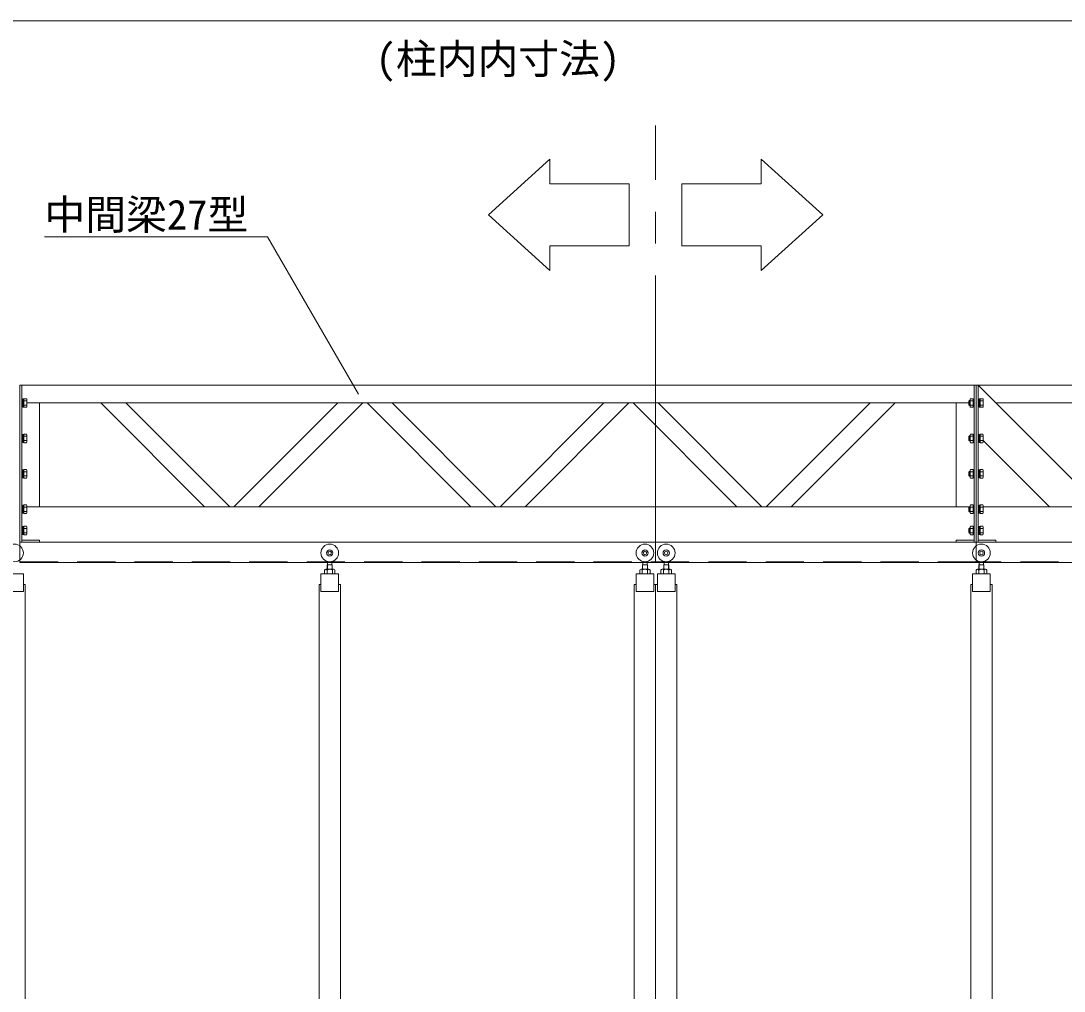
# Model space of a CAD drawing. Units: millimetres, scale not verified. Extents: x -12090 to 12090, y -18325 to 18325.
# Drawn here: x -5397 to -2452, y 8600 to 11339 of the extents above; entities that cross this region are included whole.
import ezdxf
from ezdxf.enums import TextEntityAlignment as Align

# ---------------------------------------------------------------- set-up
doc = ezdxf.new("R2010")
doc.units = ezdxf.units.MM
doc.header["$LTSCALE"] = 90
doc.linetypes.add('CHAIN2', pattern=[12, 9, -1, 1, -1])
doc.linetypes.add('DASHED1', pattern=[1.8, 1.2, -0.6])
for name, color, linetype, lineweight in [('0-6_ﾎﾞﾙﾄ類', 134, 'Continuous', 18), ('0-B_寸法', 134, 'Continuous', 18), ('1-0_中央走行棒', 134, 'Continuous', 18), ('1-1_中央走行棒右', 134, 'Continuous', 18), ('1-2_中央走行棒左', 134, 'Continuous', 18), ('1-4_中間梁27', 134, 'Continuous', 18), ('1-6_通芯', 134, 'CHAIN2', 18), ('1-B_文字', 134, 'Continuous', 18), ('1-D_連結用梁45', 134, 'Continuous', 18)]:
    doc.layers.add(name, color=color, linetype=linetype, lineweight=lineweight)
doc.styles.add('ＭＳ ゴシック', font='')
doc.styles.get('ＭＳ ゴシック').set_extended_font_data('MS Gothic')

msp = doc.modelspace()

# ---------------------------------------------------------------- linework, layer by layer
at = {"layer": '0-6_ﾎﾞﾙﾄ類'}
for p, q in [((-5388.89, 10260.8), (-5391.89, 10260)), ((-5388.89, 10260), (-5391.89, 10259.2)), ((-5381.51, 10266.07), (-5388.89, 10266.07)), ((-5381.51, 10253.93), (-5388.89, 10253.93)), ((-2718.89, 10267), (-2720.89, 10265)), ((-2720.89, 10255), (-2720.89, 10265)), ((-2718.89, 10253), (-2720.89, 10255)), ((-2717.5, 10265.8), (-2720.1, 10265.8)), ((-2717.5, 10254.2), (-2720.1, 10254.2)), ((-2718.89, 10253), (-2718.89, 10267)), ((-2717.5, 10267), (-2718.89, 10267)), ((-2717.5, 10253), (-2718.89, 10253)), ((-2717.5, 10270.5), (-2715.87, 10272.12)), ((-2717.5, 10249.5), (-2717.5, 10270.5)), ((-2715.87, 10266.07), (-2708.5, 10266.07)), ((-2715.87, 10253.93), (-2708.5, 10253.93)), ((-2688.89, 10260.8), (-2691.89, 10260)), ((-2688.89, 10260), (-2691.89, 10259.2)), ((-2681.51, 10266.07), (-2688.89, 10266.07)), ((-2681.51, 10253.93), (-2688.89, 10253.93)), ((-5379.89, 10249.5), (-5381.51, 10247.88)), ((-2717.5, 10249.5), (-2715.87, 10247.88)), ((-2679.89, 10249.5), (-2681.51, 10247.88)), ((-5381.51, 10166.06), (-5388.89, 10166.06)), ((-2718.89, 10167), (-2720.89, 10165)), ((-2720.89, 10155), (-2720.89, 10165)), ((-2717.5, 10165.8), (-2720.1, 10165.8)), ((-2718.89, 10153), (-2718.89, 10167)), ((-2717.5, 10167), (-2718.89, 10167)), ((-2717.5, 10170.5), (-2715.87, 10172.12)), ((-2717.5, 10149.5), (-2717.5, 10170.5)), ((-2715.87, 10166.06), (-2708.5, 10166.06)), ((-2681.51, 10166.06), (-2688.89, 10166.06)), ((-5388.89, 10160.8), (-5391.89, 10160)), ((-5388.89, 10160), (-5391.89, 10159.2)), ((-5381.51, 10153.93), (-5388.89, 10153.93)), ((-5379.89, 10149.5), (-5381.51, 10147.88)), ((-2718.89, 10153), (-2720.89, 10155)), ((-2717.5, 10154.2), (-2720.1, 10154.2)), ((-2717.5, 10153), (-2718.89, 10153)), ((-2717.5, 10149.5), (-2715.87, 10147.88)), ((-2715.87, 10153.93), (-2708.5, 10153.93)), ((-2688.89, 10160.8), (-2691.89, 10160)), ((-2688.89, 10160), (-2691.89, 10159.2)), ((-2681.51, 10153.93), (-2688.89, 10153.93)), ((-2679.89, 10149.5), (-2681.51, 10147.88)), ((-5388.89, 10060.8), (-5391.89, 10060)), ((-5388.89, 10060), (-5391.89, 10059.19)), ((-5381.51, 10066.06), (-5388.89, 10066.06)), ((-5381.51, 10053.94), (-5388.89, 10053.94)), ((-5379.89, 10049.5), (-5381.51, 10047.88)), ((-2718.89, 10067), (-2720.89, 10065)), ((-2720.89, 10055), (-2720.89, 10065)), ((-2718.89, 10053), (-2720.89, 10055)), ((-2717.5, 10065.8), (-2720.1, 10065.8)), ((-2717.5, 10054.2), (-2720.1, 10054.2)), ((-2718.89, 10053), (-2718.89, 10067)), ((-2717.5, 10067), (-2718.89, 10067)), ((-2717.5, 10053), (-2718.89, 10053)), ((-2717.5, 10070.5), (-2715.87, 10072.12)), ((-2717.5, 10049.5), (-2717.5, 10070.5)), ((-2717.5, 10049.5), (-2715.87, 10047.88)), ((-2715.87, 10066.06), (-2708.5, 10066.06)), ((-2715.87, 10053.94), (-2708.5, 10053.94)), ((-2688.89, 10060.8), (-2691.89, 10060)), ((-2688.89, 10060), (-2691.89, 10059.19)), ((-2681.51, 10066.06), (-2688.89, 10066.06)), ((-2681.51, 10053.94), (-2688.89, 10053.94)), ((-2679.89, 10049.5), (-2681.51, 10047.88)), ((-5388.89, 9960.8), (-5391.89, 9960)), ((-5388.89, 9960), (-5391.89, 9959.19)), ((-5381.51, 9966.06), (-5388.89, 9966.06)), ((-2718.89, 9967), (-2720.89, 9965)), ((-2720.89, 9955), (-2720.89, 9965)), ((-2717.5, 9965.8), (-2720.1, 9965.8)), ((-2718.89, 9953), (-2718.89, 9967)), ((-2717.5, 9967), (-2718.89, 9967)), ((-2717.5, 9970.5), (-2715.87, 9972.13)), ((-2717.5, 9949.5), (-2717.5, 9970.5)), ((-2715.87, 9966.06), (-2708.5, 9966.06)), ((-2688.89, 9960.8), (-2691.89, 9960)), ((-2688.89, 9960), (-2691.89, 9959.19)), ((-2681.51, 9966.06), (-2688.89, 9966.06)), ((-5381.51, 9953.94), (-5388.89, 9953.94)), ((-5379.89, 9949.5), (-5381.51, 9947.88)), ((-2718.89, 9953), (-2720.89, 9955)), ((-2717.5, 9954.2), (-2720.1, 9954.2)), ((-2717.5, 9953), (-2718.89, 9953)), ((-2717.5, 9949.5), (-2715.87, 9947.88)), ((-2715.87, 9953.94), (-2708.5, 9953.94)), ((-2681.51, 9953.94), (-2688.89, 9953.94)), ((-2679.89, 9949.5), (-2681.51, 9947.88)), ((-5388.89, 9900.8), (-5391.89, 9900)), ((-5388.89, 9900), (-5391.89, 9899.2)), ((-5381.51, 9906.07), (-5388.89, 9906.07)), ((-2718.89, 9907), (-2720.89, 9905)), ((-2720.89, 9895), (-2720.89, 9905)), ((-2717.5, 9905.8), (-2720.1, 9905.8)), ((-2718.89, 9893), (-2718.89, 9907)), ((-2717.5, 9907), (-2718.89, 9907)), ((-2717.5, 9910.5), (-2715.87, 9912.12)), ((-2717.5, 9889.5), (-2717.5, 9910.5)), ((-2715.87, 9906.07), (-2708.5, 9906.07)), ((-2688.89, 9900.8), (-2691.89, 9900)), ((-2688.89, 9900), (-2691.89, 9899.2)), ((-2681.51, 9906.07), (-2688.89, 9906.07)), ((-5381.51, 9893.93), (-5388.89, 9893.93)), ((-5379.89, 9889.5), (-5381.51, 9887.88)), ((-2718.89, 9893), (-2720.89, 9895)), ((-2717.5, 9894.2), (-2720.1, 9894.2)), ((-2717.5, 9893), (-2718.89, 9893)), ((-2717.5, 9889.5), (-2715.87, 9887.88)), ((-2715.87, 9893.93), (-2708.5, 9893.93)), ((-2681.51, 9893.93), (-2688.89, 9893.93)), ((-2679.89, 9889.5), (-2681.51, 9887.88))]:
    msp.add_line(p, q, dxfattribs=at)
for points in [[(-5391.89, 10271), (-5391.89, 10249), (-5394.19, 10249), (-5394.19, 10271)], [(-5391.89, 10271.35), (-5391.89, 10248.65), (-5388.89, 10248.65), (-5388.89, 10271.35)], [(-2708.5, 10249), (-2708.5, 10271), (-2706.19, 10271), (-2706.19, 10249)], [(-2691.89, 10271), (-2691.89, 10249), (-2694.2, 10249), (-2694.2, 10271)], [(-2691.89, 10271.35), (-2691.89, 10248.65), (-2688.89, 10248.65), (-2688.89, 10271.35)], [(-5391.89, 10171), (-5391.89, 10149), (-5394.19, 10149), (-5394.19, 10171)], [(-5391.89, 10171.35), (-5391.89, 10148.65), (-5388.89, 10148.65), (-5388.89, 10171.35)], [(-2708.5, 10149), (-2708.5, 10171), (-2706.19, 10171), (-2706.19, 10149)], [(-2691.89, 10171), (-2691.89, 10149), (-2694.2, 10149), (-2694.2, 10171)], [(-2691.89, 10171.35), (-2691.89, 10148.65), (-2688.89, 10148.65), (-2688.89, 10171.35)], [(-5391.89, 10071), (-5391.89, 10049), (-5394.19, 10049), (-5394.19, 10071)], [(-5391.89, 10071.35), (-5391.89, 10048.65), (-5388.89, 10048.65), (-5388.89, 10071.35)], [(-2708.5, 10049), (-2708.5, 10071), (-2706.19, 10071), (-2706.19, 10049)], [(-2691.89, 10071), (-2691.89, 10049), (-2694.2, 10049), (-2694.2, 10071)], [(-2691.89, 10071.35), (-2691.89, 10048.65), (-2688.89, 10048.65), (-2688.89, 10071.35)], [(-5391.89, 9971), (-5391.89, 9949), (-5394.19, 9949), (-5394.19, 9971)], [(-5391.89, 9971.35), (-5391.89, 9948.65), (-5388.89, 9948.65), (-5388.89, 9971.35)], [(-2708.5, 9949), (-2708.5, 9971), (-2706.19, 9971), (-2706.19, 9949)], [(-2691.89, 9971), (-2691.89, 9949), (-2694.2, 9949), (-2694.2, 9971)], [(-2691.89, 9971.35), (-2691.89, 9948.65), (-2688.89, 9948.65), (-2688.89, 9971.35)], [(-5391.89, 9911), (-5391.89, 9889), (-5394.19, 9889), (-5394.19, 9911)], [(-5391.89, 9911.35), (-5391.89, 9888.65), (-5388.89, 9888.65), (-5388.89, 9911.35)], [(-2708.5, 9889), (-2708.5, 9911), (-2706.19, 9911), (-2706.19, 9889)], [(-2691.89, 9911), (-2691.89, 9889), (-2694.2, 9889), (-2694.2, 9911)], [(-2691.89, 9911.35), (-2691.89, 9888.65), (-2688.89, 9888.65), (-2688.89, 9911.35)]]:
    msp.add_lwpolyline(points, close=True, dxfattribs=at)
for points in [[(-5381.51, 10272.12), (-5388.89, 10272.12), (-5388.89, 10247.88), (-5381.51, 10247.88)], [(-5379.89, 10249.5), (-5379.89, 10270.5), (-5381.51, 10272.12)], [(-2715.87, 10272.12), (-2708.5, 10272.12), (-2708.5, 10247.88), (-2715.87, 10247.88)], [(-2681.51, 10272.12), (-2688.89, 10272.12), (-2688.89, 10247.88), (-2681.51, 10247.88)], [(-2679.89, 10249.5), (-2679.89, 10270.5), (-2681.51, 10272.12)], [(-5381.51, 10172.12), (-5388.89, 10172.12), (-5388.89, 10147.88), (-5381.51, 10147.88)], [(-5379.89, 10149.5), (-5379.89, 10170.5), (-5381.51, 10172.12)], [(-2715.87, 10172.12), (-2708.5, 10172.12), (-2708.5, 10147.88), (-2715.87, 10147.88)], [(-2681.51, 10172.12), (-2688.89, 10172.12), (-2688.89, 10147.88), (-2681.51, 10147.88)], [(-2679.89, 10149.5), (-2679.89, 10170.5), (-2681.51, 10172.12)], [(-5381.51, 10072.12), (-5388.89, 10072.12), (-5388.89, 10047.88), (-5381.51, 10047.88)], [(-5379.89, 10049.5), (-5379.89, 10070.5), (-5381.51, 10072.12)], [(-2715.87, 10072.12), (-2708.5, 10072.12), (-2708.5, 10047.88), (-2715.87, 10047.88)], [(-2681.51, 10072.12), (-2688.89, 10072.12), (-2688.89, 10047.88), (-2681.51, 10047.88)], [(-2679.89, 10049.5), (-2679.89, 10070.5), (-2681.51, 10072.12)], [(-5381.51, 9972.13), (-5388.89, 9972.13), (-5388.89, 9947.88), (-5381.51, 9947.88)], [(-5379.89, 9949.5), (-5379.89, 9970.5), (-5381.51, 9972.13)], [(-2715.87, 9972.13), (-2708.5, 9972.13), (-2708.5, 9947.88), (-2715.87, 9947.88)], [(-2681.51, 9972.13), (-2688.89, 9972.13), (-2688.89, 9947.88), (-2681.51, 9947.88)], [(-2679.89, 9949.5), (-2679.89, 9970.5), (-2681.51, 9972.13)], [(-5381.51, 9912.12), (-5388.89, 9912.12), (-5388.89, 9887.88), (-5381.51, 9887.88)], [(-5379.89, 9889.5), (-5379.89, 9910.5), (-5381.51, 9912.12)], [(-2715.87, 9912.12), (-2708.5, 9912.12), (-2708.5, 9887.88), (-2715.87, 9887.88)], [(-2681.51, 9912.12), (-2688.89, 9912.12), (-2688.89, 9887.88), (-2681.51, 9887.88)], [(-2679.89, 9889.5), (-2679.89, 9910.5), (-2681.51, 9912.12)]]:
    msp.add_lwpolyline(points, dxfattribs=at)
for centre, radius, start, end in [((-5384.55, 10269.09), 4.28, 315, 45), ((-5392.02, 10260), 12.12, 330, 30), ((-5384.55, 10250.91), 4.28, 315, 45), ((-2705.37, 10260), 12.12, 150, 210), ((-2712.83, 10269.09), 4.28, 135, 225), ((-2712.83, 10250.91), 4.28, 135, 225), ((-2684.55, 10269.09), 4.28, 315, 45), ((-2692.02, 10260), 12.12, 330, 30), ((-2684.55, 10250.91), 4.28, 315, 45), ((-5384.55, 10169.09), 4.28, 315, 45), ((-5392.02, 10160), 12.12, 330, 30), ((-2705.37, 10160), 12.12, 150, 210), ((-2712.83, 10169.09), 4.28, 135, 225), ((-2684.55, 10169.09), 4.28, 315, 45), ((-2692.02, 10160), 12.12, 330, 30), ((-5384.55, 10150.91), 4.28, 315, 45), ((-2712.83, 10150.91), 4.28, 135, 225), ((-2684.55, 10150.91), 4.28, 315, 45), ((-5384.55, 10069.09), 4.28, 315, 45), ((-5392.02, 10060), 12.12, 330, 30), ((-5384.55, 10050.9), 4.28, 315, 45), ((-2705.37, 10060), 12.12, 150, 210), ((-2712.83, 10069.09), 4.28, 135, 225), ((-2712.83, 10050.9), 4.28, 135, 225), ((-2684.55, 10069.09), 4.28, 315, 45), ((-2692.02, 10060), 12.12, 330, 30), ((-2684.55, 10050.9), 4.28, 315, 45), ((-5384.55, 9969.09), 4.28, 315, 45), ((-5392.02, 9960), 12.12, 330, 30), ((-2705.37, 9960), 12.12, 150, 210), ((-2712.83, 9969.09), 4.28, 135, 225), ((-2684.55, 9969.09), 4.28, 315, 45), ((-2692.02, 9960), 12.12, 330, 30), ((-5384.55, 9950.9), 4.28, 315, 45), ((-2712.83, 9950.9), 4.28, 135, 225), ((-2684.55, 9950.9), 4.28, 315, 45), ((-5384.55, 9909.09), 4.28, 315, 45), ((-5392.02, 9900), 12.12, 330, 30), ((-2705.37, 9900), 12.12, 150, 210), ((-2712.83, 9909.09), 4.28, 135, 225), ((-2684.55, 9909.09), 4.28, 315, 45), ((-2692.02, 9900), 12.12, 330, 30), ((-5384.55, 9890.91), 4.28, 315, 45), ((-2712.83, 9890.91), 4.28, 135, 225), ((-2684.55, 9890.91), 4.28, 315, 45)]:
    msp.add_arc(centre, radius, start, end, dxfattribs=at)
at = {"layer": '0-B_寸法'}
msp.add_line((-9834.19, 11338.6), (1733.81, 11338.6), dxfattribs=at)
at = {"layer": '1-0_中央走行棒'}
for p, q in [((-4531.45, 9803.6), (-4531.45, 9812.39)), ((-4518.95, 9803.6), (-4518.95, 9812.39)), ((-2691.44, 9803.6), (-2691.44, 9812.39)), ((-2678.94, 9803.6), (-2678.94, 9812.39)), ((-4536.32, 9790.56), (-4514.07, 9790.56)), ((-4536.32, 9790.56), (-4532.7, 9790.56)), ((-4533.13, 9790.56), (-4533.13, 9790.6)), ((-4532.7, 9788.56), (-4532.7, 9777.56)), ((-4531.9, 9790.56), (-4531.9, 9803.6)), ((-4518.49, 9790.56), (-4518.49, 9803.6)), ((-4517.69, 9790.56), (-4514.07, 9790.56)), ((-4517.69, 9788.56), (-4517.69, 9777.56)), ((-4517.25, 9790.56), (-4517.25, 9790.6)), ((-2674.07, 9790.56), (-2696.32, 9790.56)), ((-2692.69, 9790.56), (-2696.32, 9790.56)), ((-2693.13, 9790.56), (-2693.13, 9790.6)), ((-2692.69, 9788.56), (-2692.69, 9777.56)), ((-2691.89, 9790.56), (-2691.89, 9803.6)), ((-2678.49, 9790.56), (-2678.49, 9803.6)), ((-2674.07, 9790.56), (-2677.69, 9790.56)), ((-2677.69, 9788.56), (-2677.69, 9777.56)), ((-2677.26, 9790.56), (-2677.26, 9790.6))]:
    msp.add_line(p, q, dxfattribs=at)
for points in [[(-4510.44, 9788.56), (-4510.44, 9777.56), (-4539.94, 9777.56), (-4539.94, 9788.56)], [(-4533.13, 9790.6), (-4532.19, 9790.6), (-4532.19, 9803.6), (-4525.19, 9803.6)], [(-4517.25, 9790.6), (-4518.19, 9790.6), (-4518.19, 9803.6), (-4525.19, 9803.6)], [(-2699.95, 9788.56), (-2699.95, 9777.56), (-2670.44, 9777.56), (-2670.44, 9788.56)], [(-2693.13, 9790.6), (-2692.2, 9790.6), (-2692.2, 9803.6), (-2685.2, 9803.6)], [(-2677.26, 9790.6), (-2678.19, 9790.6), (-2678.19, 9803.6), (-2685.2, 9803.6)], [(-5385.2, 8415.56), (-5385.2, 9747.56), (-5390.19, 9747.56)], [(-4550.19, 9747.56), (-4555.2, 9747.56), (-4555.2, 8415.56)], [(-4495.19, 8415.56), (-4495.19, 9747.56), (-4500.19, 9747.56)], [(-2715.19, 8415.56), (-2715.19, 9747.56), (-2710.2, 9747.56)], [(-2660.19, 9747.56), (-2655.19, 9747.56), (-2655.19, 8415.56)]]:
    msp.add_lwpolyline(points, dxfattribs=at)
for points in [[(-5440.19, 9727.56), (-5390.19, 9727.56), (-5390.19, 9777.56), (-5440.19, 9777.56)], [(-4550.19, 9727.56), (-4500.19, 9727.56), (-4500.19, 9777.56), (-4550.19, 9777.56)], [(-2660.19, 9727.56), (-2710.2, 9727.56), (-2710.2, 9777.56), (-2660.19, 9777.56)]]:
    msp.add_lwpolyline(points, close=True, dxfattribs=at)
for centre, radius in [((-5415.19, 9836.6), 25), ((-4525.19, 9836.6), 25), ((-4525.19, 9836.6), 9), ((-4525.19, 9836.6), 5), ((-2685.2, 9836.6), 25), ((-2685.2, 9836.6), 9), ((-2685.2, 9836.6), 5)]:
    msp.add_circle(centre, radius, dxfattribs=at)
for centre, radius, start, end in [((-4536.32, 9786.28), 4.28, 32.227, 147.773), ((-4525.19, 9775.49), 15.07, 60.137, 119.863), ((-4514.07, 9786.28), 4.28, 32.227, 147.773), ((-2696.32, 9786.28), 4.28, 32.227, 147.773), ((-2685.2, 9775.49), 15.07, 60.137, 119.863), ((-2674.07, 9786.28), 4.28, 32.227, 147.773)]:
    msp.add_arc(centre, radius, start, end, dxfattribs=at)
at = {"layer": '1-1_中央走行棒右'}
for p, q in [((-3581.44, 9803.6), (-3581.44, 9812.39)), ((-3568.94, 9803.6), (-3568.94, 9812.39)), ((-3586.32, 9790.56), (-3564.07, 9790.56)), ((-3586.32, 9790.56), (-3582.69, 9790.56)), ((-3583.13, 9790.56), (-3583.13, 9790.6)), ((-3582.69, 9788.56), (-3582.69, 9777.56)), ((-3581.89, 9790.56), (-3581.89, 9803.6)), ((-3568.49, 9790.56), (-3568.49, 9803.6)), ((-3567.69, 9790.56), (-3564.07, 9790.56)), ((-3567.69, 9788.56), (-3567.69, 9777.56)), ((-3567.26, 9790.56), (-3567.26, 9790.6))]:
    msp.add_line(p, q, dxfattribs=at)
for points in [[(-3560.44, 9788.56), (-3560.44, 9777.56), (-3589.95, 9777.56), (-3589.95, 9788.56)], [(-3583.13, 9790.6), (-3582.19, 9790.6), (-3582.19, 9803.6), (-3575.2, 9803.6)], [(-3567.26, 9790.6), (-3568.19, 9790.6), (-3568.19, 9803.6), (-3575.2, 9803.6)], [(-3600.19, 9747.56), (-3605.19, 9747.56), (-3605.19, 8327.56)], [(-3545.19, 8415.56), (-3545.19, 9747.56), (-3550.19, 9747.56)]]:
    msp.add_lwpolyline(points, dxfattribs=at)
msp.add_lwpolyline([(-3600.19, 9727.56), (-3550.19, 9727.56), (-3550.19, 9777.56), (-3600.19, 9777.56)], close=True, dxfattribs=at)
for radius in [25, 9, 5]:
    msp.add_circle((-3575.2, 9836.6), radius, dxfattribs=at)
for centre, radius, start, end in [((-3586.32, 9786.28), 4.28, 32.227, 147.773), ((-3575.2, 9775.49), 15.07, 60.137, 119.863), ((-3564.07, 9786.28), 4.28, 32.227, 147.773)]:
    msp.add_arc(centre, radius, start, end, dxfattribs=at)
at = {"layer": '1-2_中央走行棒左'}
for p, q in [((-3641.45, 9803.6), (-3641.45, 9812.39)), ((-3628.94, 9803.6), (-3628.94, 9812.39)), ((-3646.31, 9790.56), (-3624.07, 9790.56)), ((-3646.31, 9790.56), (-3642.7, 9790.56)), ((-3643.13, 9790.56), (-3643.13, 9790.6)), ((-3642.7, 9788.56), (-3642.7, 9777.56)), ((-3641.89, 9790.56), (-3641.89, 9803.6)), ((-3628.49, 9790.56), (-3628.49, 9803.6)), ((-3627.69, 9790.56), (-3624.07, 9790.56)), ((-3627.69, 9788.56), (-3627.69, 9777.56)), ((-3627.25, 9790.56), (-3627.25, 9790.6))]:
    msp.add_line(p, q, dxfattribs=at)
for points in [[(-3620.44, 9788.56), (-3620.44, 9777.56), (-3649.94, 9777.56), (-3649.94, 9788.56)], [(-3643.13, 9790.6), (-3642.19, 9790.6), (-3642.19, 9803.6), (-3635.19, 9803.6)], [(-3627.25, 9790.6), (-3628.2, 9790.6), (-3628.2, 9803.6), (-3635.19, 9803.6)], [(-3660.19, 9747.56), (-3665.2, 9747.56), (-3665.2, 8415.56)], [(-3605.19, 8327.56), (-3605.19, 9747.56), (-3610.2, 9747.56)]]:
    msp.add_lwpolyline(points, dxfattribs=at)
msp.add_lwpolyline([(-3660.19, 9727.56), (-3610.2, 9727.56), (-3610.2, 9777.56), (-3660.19, 9777.56)], close=True, dxfattribs=at)
for radius in [25, 9, 5]:
    msp.add_circle((-3635.19, 9836.6), radius, dxfattribs=at)
for centre, radius, start, end in [((-3646.31, 9786.28), 4.28, 32.227, 147.773), ((-3635.19, 9775.49), 15.07, 60.137, 119.863), ((-3624.07, 9786.28), 4.28, 32.227, 147.773)]:
    msp.add_arc(centre, radius, start, end, dxfattribs=at)
at = {"layer": '1-4_中間梁27'}
for p, q in [((-5394.19, 10260), (-5394.19, 9967)), ((-5379.89, 10260), (-2720.89, 10260)), ((-2706.19, 9967), (-2706.19, 10260)), ((-2717.5, 9967), (-5379.89, 9967))]:
    msp.add_line(p, q, dxfattribs=at)
at = {"layer": '1-4_中間梁27', "linetype": 'DASHED1'}
msp.add_line((-2700.19, 9811.6), (-5400.19, 9811.6), dxfattribs=at)
at = {"layer": '1-4_中間梁27'}
for points in [[(-5400.19, 9867), (-5394.19, 9867), (-5394.19, 10310), (-5400.19, 10310)], [(-2706.19, 9867), (-2700.19, 9867), (-2700.19, 10310), (-2706.19, 10310)], [(-4878.32, 9967), (-4807.61, 9967), (-5100.61, 10260), (-5171.33, 10260)], [(-4724.9, 9967), (-4795.61, 9967), (-4502.62, 10260), (-4431.91, 10260)], [(-4126.9, 9967), (-4056.19, 9967), (-4349.2, 10260), (-4419.9, 10260)], [(-3973.48, 9967), (-4044.19, 9967), (-3751.19, 10260), (-3680.49, 10260)], [(-3375.49, 9967), (-3304.77, 9967), (-3597.77, 10260), (-3668.48, 10260)], [(-3222.06, 9967), (-3292.78, 9967), (-2999.77, 10260), (-2929.06, 10260)], [(-5344.19, 9867), (-5344.19, 9873), (-5394.19, 9873), (-5394.19, 9867)], [(-2756.2, 9867), (-2756.2, 9873), (-2706.19, 9873), (-2706.19, 9867)], [(-5400.19, 9810), (-2700.19, 9810), (-2700.19, 9867), (-5400.19, 9867)]]:
    msp.add_lwpolyline(points, close=True, dxfattribs=at)
for points in [[(-2706.19, 10260), (-2706.19, 10310), (-5394.19, 10310), (-5394.19, 10260)], [(-5379.89, 9967), (-5344.19, 9967), (-5344.19, 10260), (-5379.89, 10260)], [(-2720.89, 10260), (-2756.2, 10260), (-2756.2, 9967), (-2717.5, 9967)], [(-5394.19, 9967), (-5394.19, 9867), (-2706.19, 9867), (-2706.19, 9967)]]:
    msp.add_lwpolyline(points, dxfattribs=at)
at = {"layer": '1-6_通芯'}
msp.add_line((-3605.19, 9810), (-3605.19, 11043.09), dxfattribs=at)
at = {"layer": '1-B_文字'}
msp.add_line((-5330.65, 10729), (-4701.25, 10729), dxfattribs=at)
for points in [[(-4076.99, 10790.95), (-3903.69, 10947.88), (-3903.69, 10878.4), (-3679.72, 10878.4), (-3679.72, 10703.18), (-3903.69, 10703.18), (-3903.69, 10633.7)], [(-3133.39, 10790.95), (-3306.7, 10947.88), (-3306.7, 10878.4), (-3530.66, 10878.4), (-3530.66, 10703.18), (-3306.7, 10703.18), (-3306.7, 10633.7)]]:
    msp.add_lwpolyline(points, close=True, dxfattribs=at)
msp.add_lwpolyline([(-4444.21, 10285), (-4700.56, 10729), (-4700.99, 10729)], dxfattribs=at)
at = {"layer": '1-D_連結用梁45'}
for p, q in [((205.8, 10310), (-2694.2, 10310)), ((-2644.19, 10260), (185.61, 10260)), ((1899.81, 9967), (-2679.89, 9967))]:
    msp.add_line(p, q, dxfattribs=at)
at = {"layer": '1-D_連結用梁45', "linetype": 'DASHED1'}
msp.add_line((1744.8, 9811.6), (-2700.19, 9811.6), dxfattribs=at)
at = {"layer": '1-D_連結用梁45'}
for points in [[(-2700.19, 9867), (-2694.2, 9867), (-2694.2, 10310), (-2700.19, 10310)], [(-2644.19, 9867), (-2644.19, 9873), (-2694.2, 9873), (-2694.2, 9867)]]:
    msp.add_lwpolyline(points, close=True, dxfattribs=at)
for points in [[(-2694.2, 10168.58), (-2694.2, 10310), (-2351.25, 9967.05), (-2492.67, 9967.05), (-2679.89, 10154.28)], [(-2694.2, 9967), (-2694.2, 9867), (1499.81, 9867)], [(899.81, 9867), (-2700.19, 9867), (-2700.19, 9810), (899.81, 9810), (899.81, 9813)]]:
    msp.add_lwpolyline(points, dxfattribs=at)

# ---------------------------------------------------------------- texts
at = {"layer": '0-B_寸法', "style": 'ＭＳ ゴシック'}
msp.add_text('(柱内内寸法)', height=84.46, dxfattribs=at).set_placement((-4395.79, 11163.88), align=Align.BOTTOM_LEFT)
at = {"layer": '1-B_文字', "style": 'ＭＳ ゴシック'}
msp.add_text('中間梁27型', height=84.46, dxfattribs=at).set_placement((-5330.65, 10724.08), align=Align.BOTTOM_LEFT)

doc.saveas('drawing.dxf')
